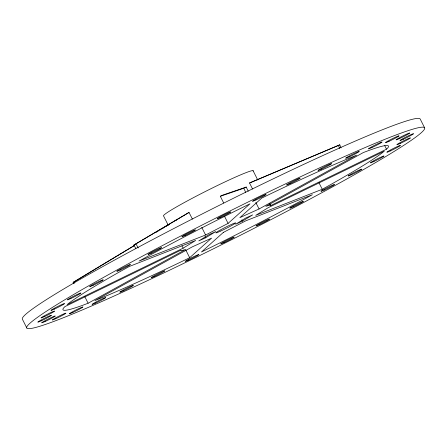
<?xml version="1.0" encoding="UTF-8"?>
<svg xmlns="http://www.w3.org/2000/svg" width="447" height="447" viewBox="0 0 447 447"><rect width="100%" height="100%" fill="white"/><g stroke="black" fill="none" stroke-linecap="round" stroke-linejoin="round"><path stroke-width="0.67" d="M386.51 149.186L387.879 147.767A182.153 10.801 -26.7 0 0 368.535 150.583L363.316 152.561L265.814 206.324L269.636 205.223L270.457 205.246L270.513 205.642L386.51 149.186L384.738 145.666M73.828 283.627L73.129 282.498L73.599 282.079L134.335 245.487M189.684 257.712L211.582 238.134L192.355 246.828L94.853 300.591L100.877 298.166A182.153 10.801 -26.7 0 0 179.973 262.4L189.684 257.712L185.851 250.085M228.082 223.388L249.979 203.81L240.089 208.66A182.153 10.801 -26.7 0 0 147.571 256.422L139.056 261.076L205.592 234.999L228.082 223.388L224.545 216.348M183.13 248.174L195.708 240.447L129.172 266.524L121.21 270.96A182.153 10.801 -26.7 0 0 69.469 302.742L67.139 304.63L183.13 248.174L181.951 245.828M175.8 220.304L175.034 220.79L176.738 219.74M205.609 237.815L215.778 231.568L208.928 234.664L198.753 240.911L205.609 237.815L204.983 236.58M242.497 221.131L252.672 214.884L245.816 217.985L235.647 224.232L242.497 221.131L241.877 219.896M156.366 232.216L158.154 231.138M159.937 230.06L161.127 229.345M162.915 228.266L164.105 227.551M165.295 226.83L167.083 225.757M168.273 225.037L169.463 224.321M73.129 282.498L134.463 245.548M135.832 248.521L133.882 245.051L189.036 212.431L192.394 219.103M133.882 245.051L189.036 212.431M322.253 189.277L330.216 184.84A182.153 10.801 -26.7 0 0 381.956 153.058L384.286 151.17L268.295 207.626L255.718 215.353L322.253 189.277L319.007 182.823M88.109 303.234L185.611 249.471L181.789 250.571L180.968 250.555L180.912 250.158L64.916 306.614L63.547 308.033A182.153 10.801 -26.7 0 0 82.891 305.217L88.109 303.234L84.863 296.786M259.07 208.967L356.572 155.204L350.549 157.635A182.153 10.801 -26.7 0 0 271.452 193.395L261.741 198.088L239.838 217.661L259.07 208.967L255.824 202.519M223.673 202.955L220.315 196.283L243.744 188.26L246.224 187.058L248.23 191.243M220.315 196.283L222.79 195.076L246.224 187.058M252.583 189.053L249.532 182.985L339.793 144.834L341.061 147.901M339.793 144.834L249.532 182.985M73.599 282.079L74.291 283.208M135.961 243.906L138.24 247.956M424.65 127.876A222.667 13.203 -26.7 0 0 121.489 267.502A222.667 13.203 -26.7 0 0 130.999 288.321A222.667 13.203 -26.7 0 0 424.65 127.876L420.225 119.081A222.667 13.203 -26.7 0 0 215.795 207.084A222.667 13.203 -26.7 0 0 22.35 319.124L26.775 327.919M253.075 170.681L257.729 179.94M269.837 204.011L270.457 205.246M269.63 203.882L270.513 205.642M201.759 227.372L205.592 234.999M168.24 225.249L163.585 215.99A50.204 2.978 -26.7 0 1 207.894 190.226A50.204 2.978 -26.7 0 1 253.131 171.089M243.744 188.26L245.755 192.45M338.373 145.387L339.642 148.454M223.344 232.412L201.441 251.991L211.336 247.135A182.153 10.801 -26.7 0 0 303.854 199.373L312.369 194.724L245.833 220.801L223.344 232.412M188.796 260.031A7.577 0.447 -26.7 0 0 198.893 254.533A7.577 0.447 -26.7 0 0 188.679 259.221A7.577 0.447 -26.7 0 0 188.796 260.031M224.148 242.559A7.577 0.447 -26.7 0 0 234.245 237.061A7.577 0.447 -26.7 0 0 224.036 241.749A7.577 0.447 -26.7 0 0 224.148 242.559M154.729 276.352A7.577 0.447 -26.7 0 0 164.826 270.848A7.577 0.447 -26.7 0 0 154.612 275.536A7.577 0.447 -26.7 0 0 154.729 276.352M259.439 224.606A7.577 0.447 -26.7 0 0 269.535 219.108A7.577 0.447 -26.7 0 0 259.321 223.796A7.577 0.447 -26.7 0 0 259.439 224.606M123.26 290.885A7.577 0.447 -26.7 0 0 133.362 285.387A7.577 0.447 -26.7 0 0 123.148 290.075A7.577 0.447 -26.7 0 0 123.26 290.885M293.305 206.86A7.577 0.447 -26.7 0 0 303.401 201.362A7.577 0.447 -26.7 0 0 293.187 206.045A7.577 0.447 -26.7 0 0 293.305 206.86M95.608 303.083A7.577 0.447 -26.7 0 0 105.704 297.585A7.577 0.447 -26.7 0 0 95.49 302.267A7.577 0.447 -26.7 0 0 95.608 303.083M72.822 312.47A7.577 0.447 -26.7 0 0 82.918 306.972A7.577 0.447 -26.7 0 0 72.71 311.66A7.577 0.447 -26.7 0 0 72.822 312.47M55.786 318.689A7.577 0.447 -26.7 0 0 65.882 313.191A7.577 0.447 -26.7 0 0 55.674 317.878A7.577 0.447 -26.7 0 0 55.786 318.689M324.444 190.003A7.577 0.447 -26.7 0 0 334.54 184.505A7.577 0.447 -26.7 0 0 324.326 189.193A7.577 0.447 -26.7 0 0 324.444 190.003M351.66 174.682A7.577 0.447 -26.7 0 0 361.757 169.184A7.577 0.447 -26.7 0 0 351.543 173.872A7.577 0.447 -26.7 0 0 351.66 174.682M373.91 161.49A7.577 0.447 -26.7 0 0 384.007 155.992A7.577 0.447 -26.7 0 0 373.793 160.674A7.577 0.447 -26.7 0 0 373.91 161.49M45.153 321.499A7.577 0.447 -26.7 0 0 55.249 316.001A7.577 0.447 -26.7 0 0 45.035 320.689A7.577 0.447 -26.7 0 0 45.153 321.499M220.835 230.982A11.097 0.659 -26.7 0 0 235.63 222.924A11.097 0.659 -26.7 0 0 220.667 229.792A11.097 0.659 -26.7 0 0 220.835 230.982M44.465 316.599A7.577 0.447 -26.7 0 0 54.562 311.101A7.577 0.447 -26.7 0 0 44.348 315.789A7.577 0.447 -26.7 0 0 44.465 316.599M41.331 320.795A7.577 0.447 -26.7 0 0 51.427 315.297A7.577 0.447 -26.7 0 0 41.213 319.979A7.577 0.447 -26.7 0 0 41.331 320.795M400.305 143.403A7.577 0.447 -26.7 0 0 410.402 137.905A7.577 0.447 -26.7 0 0 400.194 142.593A7.577 0.447 -26.7 0 0 400.305 143.403M390.332 150.93A7.577 0.447 -26.7 0 0 400.434 145.431A7.577 0.447 -26.7 0 0 390.22 150.114A7.577 0.447 -26.7 0 0 390.332 150.93M54.433 309.078A7.577 0.447 -26.7 0 0 64.536 303.58A7.577 0.447 -26.7 0 0 54.322 308.262A7.577 0.447 -26.7 0 0 54.433 309.078M403.44 139.213A7.577 0.447 -26.7 0 0 413.536 133.714A7.577 0.447 -26.7 0 0 403.328 138.397A7.577 0.447 -26.7 0 0 403.44 139.213M399.618 138.509A7.577 0.447 -26.7 0 0 409.715 133.005A7.577 0.447 -26.7 0 0 399.501 137.693A7.577 0.447 -26.7 0 0 399.618 138.509M388.985 141.319A7.577 0.447 -26.7 0 0 399.082 135.815A7.577 0.447 -26.7 0 0 388.868 140.503A7.577 0.447 -26.7 0 0 388.985 141.319M70.861 298.518A7.577 0.447 -26.7 0 0 80.957 293.02A7.577 0.447 -26.7 0 0 70.749 297.702A7.577 0.447 -26.7 0 0 70.861 298.518M93.11 285.32A7.577 0.447 -26.7 0 0 103.207 279.822A7.577 0.447 -26.7 0 0 92.998 284.51A7.577 0.447 -26.7 0 0 93.11 285.32M371.949 147.538A7.577 0.447 -26.7 0 0 382.045 142.034A7.577 0.447 -26.7 0 0 371.831 146.722A7.577 0.447 -26.7 0 0 371.949 147.538M349.163 156.925A7.577 0.447 -26.7 0 0 359.259 151.427A7.577 0.447 -26.7 0 0 349.046 156.109A7.577 0.447 -26.7 0 0 349.163 156.925M120.327 270.005A7.577 0.447 -26.7 0 0 130.423 264.501A7.577 0.447 -26.7 0 0 120.215 269.189A7.577 0.447 -26.7 0 0 120.327 270.005M151.466 253.147A7.577 0.447 -26.7 0 0 161.563 247.644A7.577 0.447 -26.7 0 0 151.354 252.332A7.577 0.447 -26.7 0 0 151.466 253.147M290.042 183.656A7.577 0.447 -26.7 0 0 300.138 178.157A7.577 0.447 -26.7 0 0 289.924 182.845A7.577 0.447 -26.7 0 0 290.042 183.656M321.505 169.122A7.577 0.447 -26.7 0 0 331.601 163.619A7.577 0.447 -26.7 0 0 321.393 168.307A7.577 0.447 -26.7 0 0 321.505 169.122M185.332 235.396A7.577 0.447 -26.7 0 0 195.428 229.898A7.577 0.447 -26.7 0 0 185.214 234.586A7.577 0.447 -26.7 0 0 185.332 235.396M255.975 199.971A7.577 0.447 -26.7 0 0 266.071 194.473A7.577 0.447 -26.7 0 0 255.863 199.161A7.577 0.447 -26.7 0 0 255.975 199.971M220.617 217.443A7.577 0.447 -26.7 0 0 230.719 211.945A7.577 0.447 -26.7 0 0 220.505 216.633A7.577 0.447 -26.7 0 0 220.617 217.443"/></g></svg>
